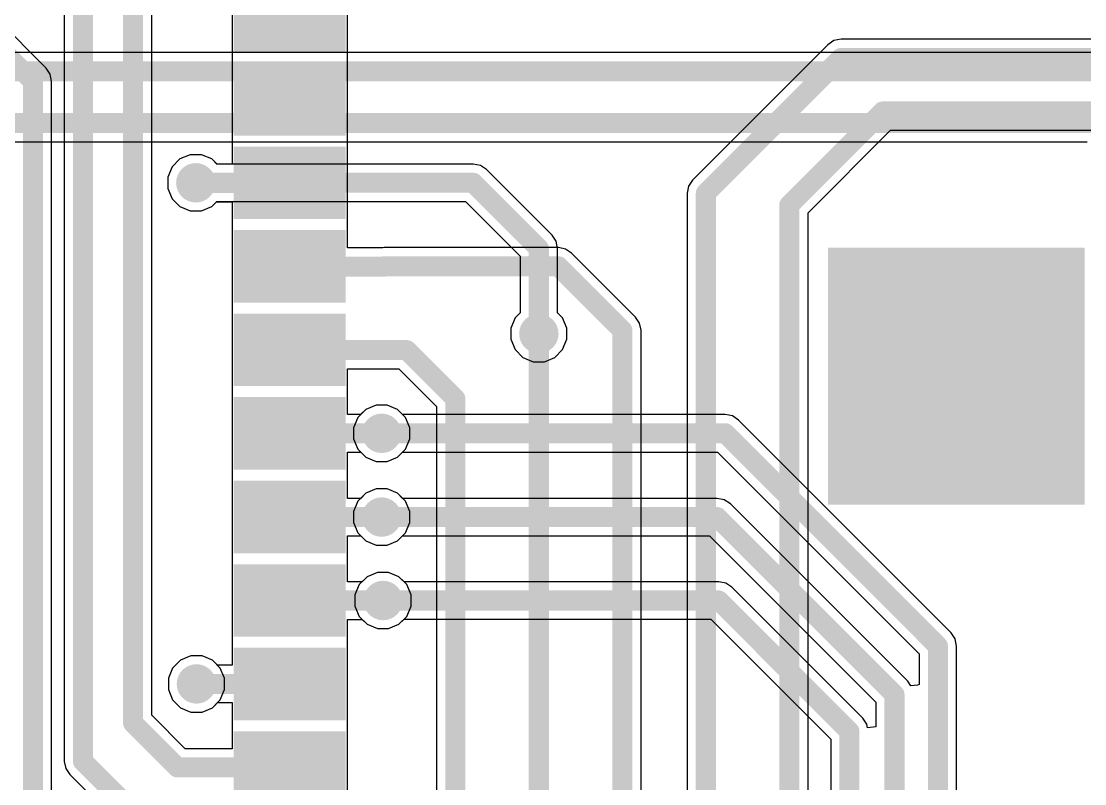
# Model space of a CAD drawing. Header units: millimetres. Extents: x -0.34 to 5.78, y -0.39 to 4.37.
# Drawn here: x 4.302 to 4.939, y 2.959 to 3.415 of the extents above; entities that cross this region are included whole.
import ezdxf

# ---------------------------------------------------------------- set-up
doc = ezdxf.new("R2010")
doc.units = ezdxf.units.MM
doc.header["$MEASUREMENT"] = 0
for name, color, linetype in [('BottomLayer', 5, 'Continuous'), ('BottomSolder', 6, 'Continuous'), ('TopLayer', 1, 'Continuous'), ('TopPaste', 8, 'Continuous'), ('TopSolder', 216, 'Continuous'), ('ViaHoleLayer', 16, 'Continuous')]:
    doc.layers.add(name, color=color, linetype=linetype)

# ---------------------------------------------------------------- blocks, each defined once
blk = doc.blocks.new('41_SMD_M______14')
at = {"layer": 'TopLayer'}
for points in [[(-0.13188975, 0.12244095), (0.01377955, 0.12244095), (0.01377955, -0.02322835), (-0.13188975, -0.02322835)], [(-0.29251965, -0.37913385), (-0.29251965, -0.32007875), (-0.25708655, -0.32007875), (-0.25708655, -0.37913385)], [(-0.24251965, -0.37913385), (-0.24251965, -0.32007875), (-0.20708655, -0.32007875), (-0.20708655, -0.37913385)], [(-0.19251965, -0.37913385), (-0.19251965, -0.32007875), (-0.15708655, -0.32007875), (-0.15708655, -0.37913385)], [(-0.14251965, -0.37913385), (-0.14251965, -0.32007875), (-0.10708655, -0.32007875), (-0.10708655, -0.37913385)], [(-0.09251965, -0.37913385), (-0.09251965, -0.32007875), (-0.05708655, -0.32007875), (-0.05708655, -0.37913385)], [(-0.04251964999999999, -0.37913385), (-0.04251965000000001, -0.32007875), (-0.007086550000000006, -0.32007875), (-0.007086549999999994, -0.37913385)], [(0.007480350000000005, -0.37913385), (0.007480349999999994, -0.32007875), (0.04291344999999999, -0.32007875), (0.04291345000000001, -0.37913385)], [(0.05748035, -0.37913385), (0.05748035, -0.32007875), (0.09291345, -0.32007875), (0.09291345, -0.37913385)], [(0.10748035, -0.37913385), (0.10748035, -0.32007875), (0.14291345, -0.32007875), (0.14291345, -0.37913385)], [(0.15748035, -0.37913385), (0.15748035, -0.32007875), (0.19291345, -0.32007875), (0.19291345, -0.37913385)]]:
    blk.add_hatch(color=1, dxfattribs=at).paths.add_polyline_path(points)
at = {"layer": 'TopPaste'}
for points in [[(-0.13188975, 0.12244095), (0.01377955, 0.12244095), (0.01377955, -0.02322835), (-0.13188975, -0.02322835)], [(-0.29251965, -0.37913385), (-0.29251965, -0.32007875), (-0.25708655, -0.32007875), (-0.25708655, -0.37913385)], [(-0.24251965, -0.37913385), (-0.24251965, -0.32007875), (-0.20708655, -0.32007875), (-0.20708655, -0.37913385)], [(-0.19251965, -0.37913385), (-0.19251965, -0.32007875), (-0.15708655, -0.32007875), (-0.15708655, -0.37913385)], [(-0.14251965, -0.37913385), (-0.14251965, -0.32007875), (-0.10708655, -0.32007875), (-0.10708655, -0.37913385)], [(-0.09251965, -0.37913385), (-0.09251965, -0.32007875), (-0.05708655, -0.32007875), (-0.05708655, -0.37913385)], [(-0.04251964999999999, -0.37913385), (-0.04251965000000001, -0.32007875), (-0.007086550000000006, -0.32007875), (-0.007086549999999994, -0.37913385)], [(0.007480350000000005, -0.37913385), (0.007480349999999994, -0.32007875), (0.04291344999999999, -0.32007875), (0.04291345000000001, -0.37913385)], [(0.05748035, -0.37913385), (0.05748035, -0.32007875), (0.09291345, -0.32007875), (0.09291345, -0.37913385)], [(0.10748035, -0.37913385), (0.10748035, -0.32007875), (0.14291345, -0.32007875), (0.14291345, -0.37913385)], [(0.15748035, -0.37913385), (0.15748035, -0.32007875), (0.19291345, -0.32007875), (0.19291345, -0.37913385)]]:
    blk.add_hatch(color=8, dxfattribs=at).paths.add_polyline_path(points)
at = {"layer": 'TopSolder'}
for points in [[(-0.13588975, 0.12644095), (0.01777955, 0.12644095), (0.01777955, -0.02722835), (-0.13588975, -0.02722835)], [(-0.29651965, -0.38313385), (-0.29651965, -0.31607875), (-0.25308655, -0.31607875), (-0.25308655, -0.38313385)], [(-0.24651965, -0.38313385), (-0.24651965, -0.31607875), (-0.20308655, -0.31607875), (-0.20308655, -0.38313385)], [(-0.19651965, -0.38313385), (-0.19651965, -0.31607875), (-0.15308655, -0.31607875), (-0.15308655, -0.38313385)], [(-0.14651965, -0.38313385), (-0.14651965, -0.31607875), (-0.10308655, -0.31607875), (-0.10308655, -0.38313385)], [(-0.09651965, -0.38313385), (-0.09651965, -0.31607875), (-0.05308655, -0.31607875), (-0.05308655, -0.38313385)], [(-0.04651965, -0.38313385), (-0.04651965, -0.31607875), (-0.003086550000000006, -0.31607875), (-0.003086549999999994, -0.38313385)], [(0.003480350000000006, -0.38313385), (0.003480349999999994, -0.31607875), (0.04691345, -0.31607875), (0.04691345, -0.38313385)], [(0.05348035, -0.38313385), (0.05348035, -0.31607875), (0.09691345, -0.31607875), (0.09691345, -0.38313385)], [(0.10348035, -0.38313385), (0.10348035, -0.31607875), (0.14691345, -0.31607875), (0.14691345, -0.38313385)], [(0.15348035, -0.38313385), (0.15348035, -0.31607875), (0.19691345, -0.31607875), (0.19691345, -0.38313385)]]:
    blk.add_hatch(color=216, dxfattribs=at).paths.add_polyline_path(points)

msp = doc.modelspace()

# ---------------------------------------------------------------- hatches: boundary and pattern name
at = {"layer": 'BottomLayer'}
h = msp.add_hatch(color=5, dxfattribs=at)
edge = h.paths.add_edge_path()
edge.add_arc((4.4065747, 3.3182913), 0.011811, 0, 360)
h = msp.add_hatch(color=5, dxfattribs=at)
edge = h.paths.add_edge_path()
edge.add_arc((4.81, 3.259), 0.011811, 0, 360)
h = msp.add_hatch(color=5, dxfattribs=at)
edge = h.paths.add_edge_path()
edge.add_arc((4.862, 3.259), 0.011811, 0, 360)
h = msp.add_hatch(color=5, dxfattribs=at)
edge = h.paths.add_edge_path()
edge.add_arc((4.912, 3.259), 0.011811, 0, 360)
h = msp.add_hatch(color=5, dxfattribs=at)
edge = h.paths.add_edge_path()
edge.add_arc((4.612, 3.228), 0.011811, 0, 360)
h = msp.add_hatch(color=5, dxfattribs=at)
edge = h.paths.add_edge_path()
edge.add_arc((4.81, 3.2215), 0.011811, 0, 360)
h = msp.add_hatch(color=5, dxfattribs=at)
edge = h.paths.add_edge_path()
edge.add_arc((4.862, 3.2215), 0.011811, 0, 360)
h = msp.add_hatch(color=5, dxfattribs=at)
edge = h.paths.add_edge_path()
edge.add_arc((4.912, 3.2215), 0.011811, 0, 360)
h = msp.add_hatch(color=5, dxfattribs=at)
edge = h.paths.add_edge_path()
edge.add_arc((4.81, 3.184), 0.011811, 0, 360)
h = msp.add_hatch(color=5, dxfattribs=at)
edge = h.paths.add_edge_path()
edge.add_arc((4.862, 3.184), 0.011811, 0, 360)
h = msp.add_hatch(color=5, dxfattribs=at)
edge = h.paths.add_edge_path()
edge.add_arc((4.912, 3.184), 0.011811, 0, 360)
h = msp.add_hatch(color=5, dxfattribs=at)
edge = h.paths.add_edge_path()
edge.add_arc((4.5178544, 3.1683641), 0.011811, 0, 360)
h = msp.add_hatch(color=5, dxfattribs=at)
edge = h.paths.add_edge_path()
edge.add_arc((4.81, 3.1465), 0.011811, 0, 360)
h = msp.add_hatch(color=5, dxfattribs=at)
edge = h.paths.add_edge_path()
edge.add_arc((4.862, 3.1465), 0.011811, 0, 360)
h = msp.add_hatch(color=5, dxfattribs=at)
edge = h.paths.add_edge_path()
edge.add_arc((4.912, 3.1465), 0.011811, 0, 360)
h = msp.add_hatch(color=5, dxfattribs=at)
edge = h.paths.add_edge_path()
edge.add_arc((4.5178544, 3.1182185), 0.011811, 0, 360)
h = msp.add_hatch(color=5, dxfattribs=at)
edge = h.paths.add_edge_path()
edge.add_arc((4.5187087, 3.0682913), 0.011811, 0, 360)
h = msp.add_hatch(color=5, dxfattribs=at)
edge = h.paths.add_edge_path()
edge.add_arc((4.4069389, 3.0183641), 0.011811, 0, 360)
at = {"layer": 'BottomSolder'}
h = msp.add_hatch(color=6, dxfattribs=at)
edge = h.paths.add_edge_path()
edge.add_arc((4.4065747, 3.3182913), 0.0099055, 0, 360)
h = msp.add_hatch(color=6, dxfattribs=at)
edge = h.paths.add_edge_path()
edge.add_arc((4.81, 3.259), 0.0099055, 0, 360)
h = msp.add_hatch(color=6, dxfattribs=at)
edge = h.paths.add_edge_path()
edge.add_arc((4.862, 3.259), 0.0099055, 0, 360)
h = msp.add_hatch(color=6, dxfattribs=at)
edge = h.paths.add_edge_path()
edge.add_arc((4.912, 3.259), 0.0099055, 0, 360)
h = msp.add_hatch(color=6, dxfattribs=at)
edge = h.paths.add_edge_path()
edge.add_arc((4.612, 3.228), 0.0099055, 0, 360)
h = msp.add_hatch(color=6, dxfattribs=at)
edge = h.paths.add_edge_path()
edge.add_arc((4.81, 3.2215), 0.0099055, 0, 360)
h = msp.add_hatch(color=6, dxfattribs=at)
edge = h.paths.add_edge_path()
edge.add_arc((4.862, 3.2215), 0.0099055, 0, 360)
h = msp.add_hatch(color=6, dxfattribs=at)
edge = h.paths.add_edge_path()
edge.add_arc((4.912, 3.2215), 0.0099055, 0, 360)
h = msp.add_hatch(color=6, dxfattribs=at)
edge = h.paths.add_edge_path()
edge.add_arc((4.81, 3.184), 0.0099055, 0, 360)
h = msp.add_hatch(color=6, dxfattribs=at)
edge = h.paths.add_edge_path()
edge.add_arc((4.862, 3.184), 0.0099055, 0, 360)
h = msp.add_hatch(color=6, dxfattribs=at)
edge = h.paths.add_edge_path()
edge.add_arc((4.912, 3.184), 0.0099055, 0, 360)
h = msp.add_hatch(color=6, dxfattribs=at)
edge = h.paths.add_edge_path()
edge.add_arc((4.5178544, 3.1683641), 0.0099055, 0, 360)
h = msp.add_hatch(color=6, dxfattribs=at)
edge = h.paths.add_edge_path()
edge.add_arc((4.81, 3.1465), 0.0099055, 0, 360)
h = msp.add_hatch(color=6, dxfattribs=at)
edge = h.paths.add_edge_path()
edge.add_arc((4.862, 3.1465), 0.0099055, 0, 360)
h = msp.add_hatch(color=6, dxfattribs=at)
edge = h.paths.add_edge_path()
edge.add_arc((4.912, 3.1465), 0.0099055, 0, 360)
h = msp.add_hatch(color=6, dxfattribs=at)
edge = h.paths.add_edge_path()
edge.add_arc((4.5178544, 3.1182185), 0.0099055, 0, 360)
h = msp.add_hatch(color=6, dxfattribs=at)
edge = h.paths.add_edge_path()
edge.add_arc((4.5187087, 3.0682913), 0.0099055, 0, 360)
h = msp.add_hatch(color=6, dxfattribs=at)
edge = h.paths.add_edge_path()
edge.add_arc((4.4069389, 3.0183641), 0.0099055, 0, 360)
at = {"layer": 'TopLayer'}
h = msp.add_hatch(color=1, dxfattribs=at)
edge = h.paths.add_edge_path()
edge.add_arc((4.4065747, 3.3182913), 0.011811, 0, 360)
h = msp.add_hatch(color=1, dxfattribs=at)
edge = h.paths.add_edge_path()
edge.add_arc((4.81, 3.259), 0.011811, 0, 360)
h = msp.add_hatch(color=1, dxfattribs=at)
edge = h.paths.add_edge_path()
edge.add_arc((4.862, 3.259), 0.011811, 0, 360)
h = msp.add_hatch(color=1, dxfattribs=at)
edge = h.paths.add_edge_path()
edge.add_arc((4.912, 3.259), 0.011811, 0, 360)
h = msp.add_hatch(color=1, dxfattribs=at)
edge = h.paths.add_edge_path()
edge.add_arc((4.612, 3.228), 0.011811, 0, 360)
h = msp.add_hatch(color=1, dxfattribs=at)
edge = h.paths.add_edge_path()
edge.add_arc((4.81, 3.2215), 0.011811, 0, 360)
h = msp.add_hatch(color=1, dxfattribs=at)
edge = h.paths.add_edge_path()
edge.add_arc((4.862, 3.2215), 0.011811, 0, 360)
h = msp.add_hatch(color=1, dxfattribs=at)
edge = h.paths.add_edge_path()
edge.add_arc((4.912, 3.2215), 0.011811, 0, 360)
h = msp.add_hatch(color=1, dxfattribs=at)
edge = h.paths.add_edge_path()
edge.add_arc((4.81, 3.184), 0.011811, 0, 360)
h = msp.add_hatch(color=1, dxfattribs=at)
edge = h.paths.add_edge_path()
edge.add_arc((4.862, 3.184), 0.011811, 0, 360)
h = msp.add_hatch(color=1, dxfattribs=at)
edge = h.paths.add_edge_path()
edge.add_arc((4.912, 3.184), 0.011811, 0, 360)
h = msp.add_hatch(color=1, dxfattribs=at)
edge = h.paths.add_edge_path()
edge.add_arc((4.5178544, 3.1683641), 0.011811, 0, 360)
h = msp.add_hatch(color=1, dxfattribs=at)
edge = h.paths.add_edge_path()
edge.add_arc((4.81, 3.1465), 0.011811, 0, 360)
h = msp.add_hatch(color=1, dxfattribs=at)
edge = h.paths.add_edge_path()
edge.add_arc((4.862, 3.1465), 0.011811, 0, 360)
h = msp.add_hatch(color=1, dxfattribs=at)
edge = h.paths.add_edge_path()
edge.add_arc((4.912, 3.1465), 0.011811, 0, 360)
h = msp.add_hatch(color=1, dxfattribs=at)
edge = h.paths.add_edge_path()
edge.add_arc((4.5178544, 3.1182185), 0.011811, 0, 360)
h = msp.add_hatch(color=1, dxfattribs=at)
edge = h.paths.add_edge_path()
edge.add_arc((4.5187087, 3.0682913), 0.011811, 0, 360)
h = msp.add_hatch(color=1, dxfattribs=at)
edge = h.paths.add_edge_path()
edge.add_arc((4.4069389, 3.0183641), 0.011811, 0, 360)
at = {"layer": 'TopSolder'}
h = msp.add_hatch(color=216, dxfattribs=at)
edge = h.paths.add_edge_path()
edge.add_arc((4.4065747, 3.3182913), 0.0099055, 0, 360)
h = msp.add_hatch(color=216, dxfattribs=at)
edge = h.paths.add_edge_path()
edge.add_arc((4.81, 3.259), 0.0099055, 0, 360)
h = msp.add_hatch(color=216, dxfattribs=at)
edge = h.paths.add_edge_path()
edge.add_arc((4.862, 3.259), 0.0099055, 0, 360)
h = msp.add_hatch(color=216, dxfattribs=at)
edge = h.paths.add_edge_path()
edge.add_arc((4.912, 3.259), 0.0099055, 0, 360)
h = msp.add_hatch(color=216, dxfattribs=at)
edge = h.paths.add_edge_path()
edge.add_arc((4.612, 3.228), 0.0099055, 0, 360)
h = msp.add_hatch(color=216, dxfattribs=at)
edge = h.paths.add_edge_path()
edge.add_arc((4.81, 3.2215), 0.0099055, 0, 360)
h = msp.add_hatch(color=216, dxfattribs=at)
edge = h.paths.add_edge_path()
edge.add_arc((4.862, 3.2215), 0.0099055, 0, 360)
h = msp.add_hatch(color=216, dxfattribs=at)
edge = h.paths.add_edge_path()
edge.add_arc((4.912, 3.2215), 0.0099055, 0, 360)
h = msp.add_hatch(color=216, dxfattribs=at)
edge = h.paths.add_edge_path()
edge.add_arc((4.81, 3.184), 0.0099055, 0, 360)
h = msp.add_hatch(color=216, dxfattribs=at)
edge = h.paths.add_edge_path()
edge.add_arc((4.862, 3.184), 0.0099055, 0, 360)
h = msp.add_hatch(color=216, dxfattribs=at)
edge = h.paths.add_edge_path()
edge.add_arc((4.912, 3.184), 0.0099055, 0, 360)
h = msp.add_hatch(color=216, dxfattribs=at)
edge = h.paths.add_edge_path()
edge.add_arc((4.5178544, 3.1683641), 0.0099055, 0, 360)
h = msp.add_hatch(color=216, dxfattribs=at)
edge = h.paths.add_edge_path()
edge.add_arc((4.81, 3.1465), 0.0099055, 0, 360)
h = msp.add_hatch(color=216, dxfattribs=at)
edge = h.paths.add_edge_path()
edge.add_arc((4.862, 3.1465), 0.0099055, 0, 360)
h = msp.add_hatch(color=216, dxfattribs=at)
edge = h.paths.add_edge_path()
edge.add_arc((4.912, 3.1465), 0.0099055, 0, 360)
h = msp.add_hatch(color=216, dxfattribs=at)
edge = h.paths.add_edge_path()
edge.add_arc((4.5178544, 3.1182185), 0.0099055, 0, 360)
h = msp.add_hatch(color=216, dxfattribs=at)
edge = h.paths.add_edge_path()
edge.add_arc((4.5187087, 3.0682913), 0.0099055, 0, 360)
h = msp.add_hatch(color=216, dxfattribs=at)
edge = h.paths.add_edge_path()
edge.add_arc((4.4069389, 3.0183641), 0.0099055, 0, 360)
at = {"layer": 'ViaHoleLayer'}
h = msp.add_hatch(color=16, dxfattribs=at)
edge = h.paths.add_edge_path()
edge.add_arc((4.4065747, 3.3182913), 0.0059055, 0, 360)
h = msp.add_hatch(color=16, dxfattribs=at)
edge = h.paths.add_edge_path()
edge.add_arc((4.81, 3.259), 0.0059055, 0, 360)
h = msp.add_hatch(color=16, dxfattribs=at)
edge = h.paths.add_edge_path()
edge.add_arc((4.862, 3.259), 0.0059055, 0, 360)
h = msp.add_hatch(color=16, dxfattribs=at)
edge = h.paths.add_edge_path()
edge.add_arc((4.912, 3.259), 0.0059055, 0, 360)
h = msp.add_hatch(color=16, dxfattribs=at)
edge = h.paths.add_edge_path()
edge.add_arc((4.612, 3.228), 0.0059055, 0, 360)
h = msp.add_hatch(color=16, dxfattribs=at)
edge = h.paths.add_edge_path()
edge.add_arc((4.81, 3.2215), 0.0059055, 0, 360)
h = msp.add_hatch(color=16, dxfattribs=at)
edge = h.paths.add_edge_path()
edge.add_arc((4.862, 3.2215), 0.0059055, 0, 360)
h = msp.add_hatch(color=16, dxfattribs=at)
edge = h.paths.add_edge_path()
edge.add_arc((4.912, 3.2215), 0.0059055, 0, 360)
h = msp.add_hatch(color=16, dxfattribs=at)
edge = h.paths.add_edge_path()
edge.add_arc((4.81, 3.184), 0.0059055, 0, 360)
h = msp.add_hatch(color=16, dxfattribs=at)
edge = h.paths.add_edge_path()
edge.add_arc((4.862, 3.184), 0.0059055, 0, 360)
h = msp.add_hatch(color=16, dxfattribs=at)
edge = h.paths.add_edge_path()
edge.add_arc((4.912, 3.184), 0.0059055, 0, 360)
h = msp.add_hatch(color=16, dxfattribs=at)
edge = h.paths.add_edge_path()
edge.add_arc((4.5178544, 3.1683641), 0.0059055, 0, 360)
h = msp.add_hatch(color=16, dxfattribs=at)
edge = h.paths.add_edge_path()
edge.add_arc((4.81, 3.1465), 0.0059055, 0, 360)
h = msp.add_hatch(color=16, dxfattribs=at)
edge = h.paths.add_edge_path()
edge.add_arc((4.862, 3.1465), 0.0059055, 0, 360)
h = msp.add_hatch(color=16, dxfattribs=at)
edge = h.paths.add_edge_path()
edge.add_arc((4.912, 3.1465), 0.0059055, 0, 360)
h = msp.add_hatch(color=16, dxfattribs=at)
edge = h.paths.add_edge_path()
edge.add_arc((4.5178544, 3.1182185), 0.0059055, 0, 360)
h = msp.add_hatch(color=16, dxfattribs=at)
edge = h.paths.add_edge_path()
edge.add_arc((4.5187087, 3.0682913), 0.0059055, 0, 360)
h = msp.add_hatch(color=16, dxfattribs=at)
edge = h.paths.add_edge_path()
edge.add_arc((4.4069389, 3.0183641), 0.0059055, 0, 360)

# ---------------------------------------------------------------- linework, layer by layer
at = {"layer": 'BottomLayer'}
for p, q in [((4.9649995, 3.3962155), (4.2595587, 3.3962155)), ((4.2605587, 3.3427845), (4.9403543, 3.3427845)), ((4.3970521, 3.3325429), (4.3923231, 3.3278139)), ((4.4032308, 3.3351023), (4.3970521, 3.3325429)), ((4.4099186, 3.3351023), (4.4032308, 3.3351023)), ((4.4160973, 3.3325429), (4.4099186, 3.3351023)), ((4.4191334, 3.3295068), (4.4160973, 3.3325429)), ((4.3923231, 3.3278139), (4.3897637, 3.3216352)), ((4.5727082, 3.3295068), (4.4191334, 3.3295068)), ((4.5727087, 3.3295069), (4.5727082, 3.3295068)), ((4.5770007, 3.3286531), (4.5727087, 3.3295069)), ((4.5806393, 3.3262219), (4.5770007, 3.3286531)), ((4.6199303, 3.2869308), (4.5806393, 3.3262219)), ((4.3897637, 3.3216352), (4.3897637, 3.3149474)), ((4.3897637, 3.3149474), (4.3923231, 3.3087687)), ((4.3923231, 3.3087687), (4.3970521, 3.3040397)), ((4.4160973, 3.3040397), (4.4191334, 3.3070758)), ((4.4191334, 3.3070758), (4.568063, 3.3070758)), ((4.568063, 3.3070758), (4.6007845, 3.2743544)), ((4.3970521, 3.3040397), (4.4032308, 3.3014803)), ((4.4032308, 3.3014803), (4.4099186, 3.3014803)), ((4.4099186, 3.3014803), (4.4160973, 3.3040397)), ((4.6199306, 3.2869306), (4.6199303, 3.2869308)), ((4.6223618, 3.283292), (4.6199306, 3.2869306)), ((4.6232156, 3.279), (4.6223618, 3.283292)), ((4.6007845, 3.2743544), (4.6007845, 3.2405587)), ((4.6232155, 3.2789995), (4.6232156, 3.279)), ((4.6232155, 3.2405587), (4.6232155, 3.2789995)), ((4.5977484, 3.2375226), (4.595189, 3.2313439)), ((4.6007845, 3.2405587), (4.5977484, 3.2375226)), ((4.6262516, 3.2375226), (4.6232155, 3.2405587)), ((4.628811, 3.2313439), (4.6262516, 3.2375226)), ((4.595189, 3.2313439), (4.595189, 3.2246561)), ((4.628811, 3.2246561), (4.628811, 3.2313439)), ((4.595189, 3.2246561), (4.5977484, 3.2184774)), ((4.6262516, 3.2184774), (4.628811, 3.2246561)), ((4.5977484, 3.2184774), (4.6024774, 3.2137484)), ((4.6215226, 3.2137484), (4.6262516, 3.2184774)), ((4.6024774, 3.2137484), (4.6086561, 3.211189)), ((4.6086561, 3.211189), (4.6153439, 3.211189)), ((4.6153439, 3.211189), (4.6215226, 3.2137484)), ((4.5145105, 3.1851751), (4.5083318, 3.1826157)), ((4.5211983, 3.1851751), (4.5145105, 3.1851751)), ((4.527377, 3.1826157), (4.5211983, 3.1851751)), ((4.5083318, 3.1826157), (4.5036028, 3.1778867)), ((4.5304131, 3.1795796), (4.527377, 3.1826157)), ((4.7236354, 3.1795796), (4.5304131, 3.1795796)), ((4.7236359, 3.1795797), (4.7236354, 3.1795796)), ((4.7279279, 3.1787259), (4.7236359, 3.1795797)), ((4.7315665, 3.1762947), (4.7279279, 3.1787259)), ((4.5036028, 3.1778867), (4.5010434, 3.171708)), ((4.5010434, 3.171708), (4.5010434, 3.1650202)), ((4.8589303, 3.0489308), (4.7315665, 3.1762947)), ((4.5010434, 3.1650202), (4.5036028, 3.1588415)), ((4.5036028, 3.1588415), (4.5083318, 3.1541125)), ((4.5083318, 3.1541125), (4.5145105, 3.1515531)), ((4.5211983, 3.1515531), (4.527377, 3.1541125)), ((4.527377, 3.1541125), (4.5304131, 3.1571486)), ((4.5304131, 3.1571486), (4.7189902, 3.1571486)), ((4.7189902, 3.1571486), (4.8397845, 3.0363544)), ((4.5145105, 3.1515531), (4.5211983, 3.1515531)), ((4.5145105, 3.1350295), (4.5083318, 3.1324701)), ((4.5211983, 3.1350295), (4.5145105, 3.1350295)), ((4.527377, 3.1324701), (4.5211983, 3.1350295)), ((4.5036028, 3.1277411), (4.5010434, 3.1215624)), ((4.5083318, 3.1324701), (4.5036028, 3.1277411)), ((4.5304131, 3.129434), (4.527377, 3.1324701)), ((4.718781, 3.129434), (4.5304131, 3.129434)), ((4.7187815, 3.1294341), (4.718781, 3.129434)), ((4.7230735, 3.1285803), (4.7187815, 3.1294341)), ((4.7267121, 3.1261491), (4.7230735, 3.1285803)), ((4.5010434, 3.1215624), (4.5010434, 3.1148746)), ((4.8329303, 3.0199308), (4.7267121, 3.1261491)), ((4.5010434, 3.1148746), (4.5036028, 3.1086959)), ((4.5036028, 3.1086959), (4.5083318, 3.1039669)), ((4.5083318, 3.1039669), (4.5145105, 3.1014075)), ((4.5211983, 3.1014075), (4.527377, 3.1039669)), ((4.527377, 3.1039669), (4.5304131, 3.107003)), ((4.5304131, 3.107003), (4.7141358, 3.107003)), ((4.7141358, 3.107003), (4.8137845, 3.0073544)), ((4.5145105, 3.1014075), (4.5211983, 3.1014075)), ((4.5091861, 3.0825429), (4.5044571, 3.0778139)), ((4.5153648, 3.0851023), (4.5091861, 3.0825429)), ((4.5220526, 3.0851023), (4.5153648, 3.0851023)), ((4.5282313, 3.0825429), (4.5220526, 3.0851023)), ((4.5312674, 3.0795068), (4.5282313, 3.0825429)), ((4.5044571, 3.0778139), (4.5018977, 3.0716352)), ((4.7197082, 3.0795068), (4.5312674, 3.0795068)), ((4.7197087, 3.0795069), (4.7197082, 3.0795068)), ((4.7240007, 3.0786531), (4.7197087, 3.0795069)), ((4.7276393, 3.0762219), (4.7240007, 3.0786531)), ((4.8059303, 2.9979308), (4.7276393, 3.0762219)), ((4.5018977, 3.0716352), (4.5018977, 3.0649474)), ((4.5018977, 3.0649474), (4.5044571, 3.0587687)), ((4.5044571, 3.0587687), (4.5091861, 3.0540397)), ((4.5282313, 3.0540397), (4.5312674, 3.0570758)), ((4.5312674, 3.0570758), (4.715063, 3.0570758)), ((4.715063, 3.0570758), (4.7867845, 2.9853544)), ((4.5091861, 3.0540397), (4.5153648, 3.0514803)), ((4.5153648, 3.0514803), (4.5220526, 3.0514803)), ((4.5220526, 3.0514803), (4.5282313, 3.0540397)), ((4.8589306, 3.0489306), (4.8589303, 3.0489308)), ((4.8613618, 3.045292), (4.8589306, 3.0489306)), ((4.8622155, 3.041), (4.8613618, 3.045292)), ((4.8622155, 2.7476457), (4.8622155, 3.041)), ((4.3974163, 3.0326157), (4.3926873, 3.0278867)), ((4.403595, 3.0351751), (4.3974163, 3.0326157)), ((4.4102828, 3.0351751), (4.403595, 3.0351751)), ((4.4164615, 3.0326157), (4.4102828, 3.0351751)), ((4.4211905, 3.0278867), (4.4164615, 3.0326157)), ((4.8397845, 3.0363544), (4.8397845, 3.0179877)), ((4.3926873, 3.0278867), (4.3901279, 3.021708)), ((4.4237499, 3.021708), (4.4211905, 3.0278867)), ((4.3901279, 3.021708), (4.3901279, 3.0150202)), ((4.4237499, 3.0150202), (4.4237499, 3.021708)), ((4.8329306, 3.0199306), (4.8329303, 3.0199308)), ((4.8347845, 3.0171561), (4.8329306, 3.0199306)), ((4.3901279, 3.0150202), (4.3926873, 3.0088415)), ((4.4211905, 3.0088415), (4.4237499, 3.0150202)), ((4.838843, 3.0176267), (4.8347845, 3.0171561)), ((4.8397845, 3.0179877), (4.838843, 3.0176267)), ((4.3926873, 3.0088415), (4.3974163, 3.0041125)), ((4.4164615, 3.0041125), (4.4211905, 3.0088415)), ((4.8137845, 3.0073544), (4.8137845, 2.9926594)), ((4.3974163, 3.0041125), (4.403595, 3.0015531)), ((4.403595, 3.0015531), (4.4102828, 3.0015531)), ((4.4102828, 3.0015531), (4.4164615, 3.0041125)), ((4.8059306, 2.9979306), (4.8059303, 2.9979308)), ((4.8083618, 2.994292), (4.8059306, 2.9979306)), ((4.8087845, 2.9921669), (4.8083618, 2.994292)), ((4.8137845, 2.9926594), (4.8087845, 2.9921669)), ((4.7867845, 2.9853544), (4.7867845, 2.6870006))]:
    msp.add_line(p, q, dxfattribs=at)
at = {"layer": 'BottomLayer', "const_width": 0.012}
for points in [[(4.247, 3.385), (4.965, 3.385)], [(4.248, 3.354), (4.945, 3.354)], [(4.4065747, 3.3182913), (4.5727087, 3.3182913)], [(4.5727087, 3.3182913), (4.612, 3.279)], [(4.612, 3.228), (4.612, 3.279)], [(4.5178544, 3.1683641), (4.7236359, 3.1683641)], [(4.7236359, 3.1683641), (4.851, 3.041)], [(4.518, 3.1182185), (4.7187815, 3.1182185)], [(4.7187815, 3.1182185), (4.825, 3.012)], [(4.5187087, 3.0682913), (4.7197087, 3.0682913)], [(4.7197087, 3.0682913), (4.798, 2.99)], [(4.851, 2.743), (4.851, 3.041)], [(4.825, 2.7), (4.825, 3.012)], [(4.798, 2.6870001), (4.798, 2.99)]]:
    msp.add_lwpolyline(points, dxfattribs=at)
at = {"layer": 'BottomLayer', "const_width": 0.006}
for points in [[(4.4035747, 3.3182913, 1), (4.4095747, 3.3182913, 1)], [(4.5697087, 3.3182913, 1), (4.5757087, 3.3182913, 1)], [(4.5697087, 3.3182913, 1), (4.5757087, 3.3182913, 1)], [(4.609, 3.279, 1), (4.615, 3.279, 1)], [(4.609, 3.279, 1), (4.615, 3.279, 1)], [(4.609, 3.228, 1), (4.615, 3.228, 1)], [(4.5148544, 3.1683641, 1), (4.5208544, 3.1683641, 1)], [(4.7206359, 3.1683641, 1), (4.7266359, 3.1683641, 1)], [(4.7206359, 3.1683641, 1), (4.7266359, 3.1683641, 1)], [(4.515, 3.1182185, 1), (4.521, 3.1182185, 1)], [(4.7157815, 3.1182185, 1), (4.7217815, 3.1182185, 1)], [(4.7157815, 3.1182185, 1), (4.7217815, 3.1182185, 1)], [(4.5157087, 3.0682913, 1), (4.5217087, 3.0682913, 1)], [(4.7167087, 3.0682913, 1), (4.7227087, 3.0682913, 1)], [(4.7167087, 3.0682913, 1), (4.7227087, 3.0682913, 1)], [(4.848, 3.041, 1), (4.854, 3.041, 1)], [(4.848, 3.041, 1), (4.854, 3.041, 1)], [(4.822, 3.012, 1), (4.828, 3.012, 1)], [(4.822, 3.012, 1), (4.828, 3.012, 1)], [(4.795, 2.99, 1), (4.801, 2.99, 1)], [(4.795, 2.99, 1), (4.801, 2.99, 1)]]:
    msp.add_lwpolyline(points, format="xyb", close=True, dxfattribs=at)
at = {"layer": 'TopLayer'}
for p, q in [((4.3277845, 3.8539995), (4.3277845, 2.9720005)), ((4.3802155, 2.9996457), (4.3802155, 3.6944413)), ((4.3169303, 3.3869308), (4.1628769, 3.5409843)), ((4.4282599, 3.4410078), (4.4282599, 3.3960079)), ((4.4973149, 3.3960079), (4.4973149, 3.4410078)), ((4.788708, 3.4033618), (4.7850694, 3.4009306)), ((4.793, 3.4042156), (4.788708, 3.4033618)), ((4.7930005, 3.4042155), (4.793, 3.4042156)), ((5.0696303, 3.4042155), (4.7930005, 3.4042155)), ((4.4282599, 3.3960079), (4.4282598, 3.3955748)), ((4.4282598, 3.3955748), (4.4282598, 3.3910078)), ((4.497315, 3.3955748), (4.4973149, 3.3960079)), ((4.497315, 3.3910078), (4.497315, 3.3955748)), ((4.7850694, 3.4009306), (4.7040694, 3.3199306)), ((4.4282598, 3.3910078), (4.4282599, 3.3905747)), ((4.4282599, 3.3905747), (4.4282599, 3.3460079)), ((4.4973149, 3.3905747), (4.497315, 3.3910078)), ((4.4973149, 3.3460079), (4.4973149, 3.3905747)), ((4.3169306, 3.3869306), (4.3169303, 3.3869308)), ((4.3193618, 3.383292), (4.3169306, 3.3869306)), ((4.3202156, 3.379), (4.3193618, 3.383292)), ((4.3202155, 3.3789995), (4.3202156, 3.379)), ((4.3202155, 2.8526457), (4.3202155, 3.3789995)), ((4.4282599, 3.3460079), (4.4282598, 3.3455748)), ((4.4282598, 3.3455748), (4.4282598, 3.3410078)), ((4.497315, 3.3455748), (4.4973149, 3.3460079)), ((4.497315, 3.3410078), (4.497315, 3.3455748)), ((4.7732155, 3.3003543), (4.8226456, 3.3497845)), ((4.8226456, 3.3497845), (5.0378193, 3.3497845)), ((4.4282598, 3.3410078), (4.4282599, 3.3405747)), ((4.4282599, 3.3405747), (4.4282599, 3.3293611)), ((4.4973149, 3.3405747), (4.497315, 3.3410078)), ((4.4973149, 3.2960079), (4.4973149, 3.3405747)), ((4.3970521, 3.3325429), (4.3923231, 3.3278139)), ((4.4032308, 3.3351023), (4.3970521, 3.3325429)), ((4.4099186, 3.3351023), (4.4032308, 3.3351023)), ((4.4160973, 3.3325429), (4.4099186, 3.3351023)), ((4.4192791, 3.3293611), (4.4160973, 3.3325429)), ((4.3923231, 3.3278139), (4.3897637, 3.3216352)), ((4.4282599, 3.3293611), (4.4192791, 3.3293611)), ((4.3897637, 3.3216352), (4.3897637, 3.3149474)), ((4.7040694, 3.3199306), (4.7016382, 3.316292)), ((4.3897637, 3.3149474), (4.3923231, 3.3087687)), ((4.7016382, 3.316292), (4.7007844, 3.312)), ((4.7007844, 3.312), (4.7007845, 3.3119995)), ((4.7007845, 3.3119995), (4.7007845, 2.8335275)), ((4.3923231, 3.3087687), (4.3970521, 3.3040397)), ((4.4160973, 3.3040397), (4.4189877, 3.3069301)), ((4.4189877, 3.3069301), (4.4282599, 3.3069301)), ((4.4282599, 3.3069301), (4.4282599, 3.2960079)), ((4.3970521, 3.3040397), (4.4032308, 3.3014803)), ((4.4032308, 3.3014803), (4.4099186, 3.3014803)), ((4.4099186, 3.3014803), (4.4160973, 3.3040397)), ((4.7732155, 2.8335275), (4.7732155, 3.3003543)), ((4.4282599, 3.2960079), (4.4282598, 3.2955748)), ((4.4282598, 3.2955748), (4.4282598, 3.2910078)), ((4.497315, 3.2955748), (4.4973149, 3.2960079)), ((4.497315, 3.2910078), (4.497315, 3.2955748)), ((4.4282598, 3.2910078), (4.4282599, 3.2905747)), ((4.4282599, 3.2905747), (4.4282599, 3.2460079)), ((4.4973149, 3.2905747), (4.497315, 3.2910078)), ((4.4973149, 3.2793612), (4.4973149, 3.2905747)), ((4.5185589, 3.2793612), (4.4973149, 3.2793612)), ((4.5192913, 3.2795069), (4.5185589, 3.2793612)), ((4.5192918, 3.2795068), (4.5192913, 3.2795069)), ((4.6237082, 3.2795068), (4.5192918, 3.2795068)), ((4.6237087, 3.2795069), (4.6237082, 3.2795068)), ((4.6280007, 3.2786531), (4.6237087, 3.2795069)), ((4.6316393, 3.2762219), (4.6280007, 3.2786531)), ((4.6699303, 3.2379308), (4.6316393, 3.2762219)), ((4.4282599, 3.2460079), (4.4282598, 3.2455748)), ((4.4282598, 3.2455748), (4.4282598, 3.2410078)), ((4.4282598, 3.2410078), (4.4282599, 3.2405747)), ((4.4282599, 3.2405747), (4.4282599, 3.1960079)), ((4.6699306, 3.2379306), (4.6699303, 3.2379308)), ((4.6723618, 3.234292), (4.6699306, 3.2379306)), ((4.6732156, 3.23), (4.6723618, 3.234292)), ((4.6732155, 3.2299995), (4.6732156, 3.23)), ((4.6732155, 2.8335275), (4.6732155, 3.2299995)), ((4.4973149, 3.1960079), (4.4973149, 3.2069302)), ((4.4973149, 3.2069302), (4.5282087, 3.2069302)), ((4.5282087, 3.2069302), (4.5507845, 3.1843544)), ((4.4282599, 3.1960079), (4.4282598, 3.1955748)), ((4.4282598, 3.1955748), (4.4282598, 3.1910078)), ((4.4282598, 3.1910078), (4.4282599, 3.1905747)), ((4.497315, 3.1955748), (4.4973149, 3.1960079)), ((4.4973149, 3.1905747), (4.497315, 3.1910078)), ((4.497315, 3.1910078), (4.497315, 3.1955748)), ((4.4282599, 3.1905747), (4.4282599, 3.1460079)), ((4.4973149, 3.1795432), (4.4973149, 3.1905747)), ((4.5145105, 3.1851751), (4.5083318, 3.1826157)), ((4.5211983, 3.1851751), (4.5145105, 3.1851751)), ((4.527377, 3.1826157), (4.5211983, 3.1851751)), ((4.5052593, 3.1795432), (4.4973149, 3.1795432)), ((4.5083318, 3.1826157), (4.5052593, 3.1795432)), ((4.532106, 3.1778867), (4.527377, 3.1826157)), ((4.5507845, 3.1843544), (4.5507845, 2.8541602)), ((4.5346654, 3.171708), (4.532106, 3.1778867)), ((4.5346654, 3.1650202), (4.5346654, 3.171708)), ((4.532106, 3.1588415), (4.5346654, 3.1650202)), ((4.4973149, 3.1460079), (4.4973149, 3.1571122)), ((4.4973149, 3.1571122), (4.5053321, 3.1571122)), ((4.5053321, 3.1571122), (4.5083318, 3.1541125)), ((4.5083318, 3.1541125), (4.5145105, 3.1515531)), ((4.5211983, 3.1515531), (4.527377, 3.1541125)), ((4.527377, 3.1541125), (4.532106, 3.1588415)), ((4.5145105, 3.1515531), (4.5211983, 3.1515531)), ((4.4282599, 3.1460079), (4.4282598, 3.1455748)), ((4.4282598, 3.1455748), (4.4282598, 3.1410078)), ((4.4282598, 3.1410078), (4.4282599, 3.1405747)), ((4.4282599, 3.1405747), (4.4282599, 3.0960079)), ((4.497315, 3.1455748), (4.4973149, 3.1460079)), ((4.4973149, 3.1405747), (4.497315, 3.1410078)), ((4.4973149, 3.129434), (4.4973149, 3.1405747)), ((4.497315, 3.1410078), (4.497315, 3.1455748)), ((4.5145105, 3.1350295), (4.5083318, 3.1324701)), ((4.5211983, 3.1350295), (4.5145105, 3.1350295)), ((4.527377, 3.1324701), (4.5211983, 3.1350295)), ((4.5052957, 3.129434), (4.4973149, 3.129434)), ((4.5083318, 3.1324701), (4.5052957, 3.129434)), ((4.532106, 3.1277411), (4.527377, 3.1324701)), ((4.5346654, 3.1215624), (4.532106, 3.1277411)), ((4.5346654, 3.1148746), (4.5346654, 3.1215624)), ((4.532106, 3.1086959), (4.5346654, 3.1148746)), ((4.527377, 3.1039669), (4.532106, 3.1086959)), ((4.4973149, 3.0960079), (4.4973149, 3.107003)), ((4.4973149, 3.107003), (4.5052957, 3.107003)), ((4.5052957, 3.107003), (4.5083318, 3.1039669)), ((4.5083318, 3.1039669), (4.5145105, 3.1014075)), ((4.5211983, 3.1014075), (4.527377, 3.1039669)), ((4.4282599, 3.0960079), (4.4282598, 3.0955748)), ((4.4282598, 3.0955748), (4.4282598, 3.0910078)), ((4.497315, 3.0955748), (4.4973149, 3.0960079)), ((4.497315, 3.0910078), (4.497315, 3.0955748)), ((4.5145105, 3.1014075), (4.5211983, 3.1014075)), ((4.4282598, 3.0910078), (4.4282599, 3.0905747)), ((4.4282599, 3.0905747), (4.4282599, 3.0460079)), ((4.4973149, 3.0905747), (4.497315, 3.0910078)), ((4.4973149, 3.0795068), (4.4973149, 3.0905747)), ((4.5091861, 3.0825429), (4.50615, 3.0795068)), ((4.5153648, 3.0851023), (4.5091861, 3.0825429)), ((4.5220526, 3.0851023), (4.5153648, 3.0851023)), ((4.5282313, 3.0825429), (4.5220526, 3.0851023)), ((4.5329603, 3.0778139), (4.5282313, 3.0825429)), ((4.50615, 3.0795068), (4.4973149, 3.0795068)), ((4.5355197, 3.0716352), (4.5329603, 3.0778139)), ((4.5355197, 3.0649474), (4.5355197, 3.0716352)), ((4.5329603, 3.0587687), (4.5355197, 3.0649474)), ((4.5282313, 3.0540397), (4.5329603, 3.0587687)), ((4.4973149, 3.0460079), (4.4973149, 3.057003)), ((4.4973149, 3.057003), (4.5062228, 3.057003)), ((4.5062228, 3.057003), (4.5091861, 3.0540397)), ((4.5091861, 3.0540397), (4.5153648, 3.0514803)), ((4.5153648, 3.0514803), (4.5220526, 3.0514803)), ((4.5220526, 3.0514803), (4.5282313, 3.0540397)), ((4.4282599, 3.0460079), (4.4282598, 3.0455748)), ((4.4282598, 3.0455748), (4.4282598, 3.0410078)), ((4.497315, 3.0455748), (4.4973149, 3.0460079)), ((4.497315, 3.0410078), (4.497315, 3.0455748)), ((4.4282598, 3.0410078), (4.4282599, 3.0405747)), ((4.4282599, 3.0405747), (4.4282599, 3.0295796)), ((4.4973149, 3.0405747), (4.497315, 3.0410078)), ((4.4973149, 2.9960079), (4.4973149, 3.0405747)), ((4.3974163, 3.0326157), (4.3926873, 3.0278867)), ((4.403595, 3.0351751), (4.3974163, 3.0326157)), ((4.4102828, 3.0351751), (4.403595, 3.0351751)), ((4.4164615, 3.0326157), (4.4102828, 3.0351751)), ((4.4194976, 3.0295796), (4.4164615, 3.0326157)), ((4.3926873, 3.0278867), (4.3901279, 3.021708)), ((4.4282599, 3.0295796), (4.4194976, 3.0295796)), ((4.3901279, 3.021708), (4.3901279, 3.0150202)), ((4.3901279, 3.0150202), (4.3926873, 3.0088415)), ((4.3926873, 3.0088415), (4.3974163, 3.0041125)), ((4.4164615, 3.0041125), (4.4194976, 3.0071486)), ((4.4194976, 3.0071486), (4.4282599, 3.0071486)), ((4.4282599, 3.0071486), (4.4282599, 2.9960079)), ((4.3974163, 3.0041125), (4.403595, 3.0015531)), ((4.403595, 3.0015531), (4.4102828, 3.0015531)), ((4.4102828, 3.0015531), (4.4164615, 3.0041125)), ((4.4002815, 2.9795796), (4.3802155, 2.9996457)), ((4.4282599, 2.9960079), (4.4282598, 2.9955748)), ((4.4282598, 2.9955748), (4.4282598, 2.9910078)), ((4.497315, 2.9955748), (4.4973149, 2.9960079)), ((4.497315, 2.9910078), (4.497315, 2.9955748)), ((4.4282598, 2.9910078), (4.4282599, 2.9905747)), ((4.4282599, 2.9905747), (4.4282599, 2.9795796)), ((4.4973149, 2.9905747), (4.497315, 2.9910078)), ((4.4973149, 2.9460079), (4.4973149, 2.9905747)), ((4.4282599, 2.9795796), (4.4002815, 2.9795796)), ((4.3277845, 2.9720005), (4.3277844, 2.972)), ((4.3277844, 2.972), (4.3286382, 2.967708)), ((4.3286382, 2.967708), (4.3310694, 2.9640694)), ((4.3310694, 2.9640694), (4.3846323, 2.9105066))]:
    msp.add_line(p, q, dxfattribs=at)
at = {"layer": 'TopLayer', "const_width": 0.012}
for points in [[(4.339, 2.972), (4.339, 3.854)], [(4.369, 2.995), (4.369, 3.707)], [(4.1516614, 3.5363386), (4.309, 3.379)], [(4.712, 3.312), (4.793, 3.393)], [(4.793, 3.393), (5.082189, 3.393)], [(4.309, 2.848), (4.309, 3.379)], [(4.762, 3.305), (4.818, 3.361)], [(4.818, 3.361), (5.050378, 3.361)], [(4.4067204, 3.3181456), (4.4626417, 3.3181456)], [(4.4626417, 3.3181456), (4.4627874, 3.3182913)], [(4.4627874, 3.3182913), (4.462933, 3.3181457)], [(4.712, 2.799), (4.712, 3.312)], [(4.762, 2.799), (4.762, 3.305)], [(4.462933, 3.2681457), (4.5188543, 3.2681457)], [(4.519, 3.268), (4.5192913, 3.2682913)], [(4.5192913, 3.2682913), (4.6237087, 3.2682913)], [(4.6237087, 3.2682913), (4.662, 3.23)], [(4.662, 2.799), (4.662, 3.23)], [(4.612, 2.799), (4.612, 3.228)], [(4.462933, 3.2181457), (4.5328544, 3.2181457)], [(4.5328544, 3.2181457), (4.562, 3.1890001)], [(4.562, 2.799), (4.562, 3.1890001)], [(4.4627874, 3.1682913), (4.4628238, 3.1683277)], [(4.4628238, 3.1683277), (4.517818, 3.1683277)], [(4.517818, 3.1683277), (4.5178544, 3.1683641)], [(4.462933, 3.1181457), (4.4630058, 3.1182185)], [(4.4630058, 3.1182185), (4.5178544, 3.1182185)], [(4.5178544, 3.1182185), (4.518, 3.1182185)], [(4.4627146, 3.0682185), (4.5186359, 3.0682185)], [(4.4627874, 3.0682913), (4.5187087, 3.0682913)], [(4.4069389, 3.0183641), (4.4628602, 3.0183641)], [(4.369, 2.995), (4.3956359, 2.9683641)], [(4.339, 2.972), (4.3925631, 2.9184369)], [(4.3956359, 2.9683641), (4.4628602, 2.9683641)], [(4.462933, 2.9681457), (4.4630058, 2.9682185)]]:
    msp.add_lwpolyline(points, dxfattribs=at)
at = {"layer": 'TopLayer', "const_width": 0.006}
for points in [[(4.79, 3.393, 1), (4.796, 3.393, 1)], [(4.79, 3.393, 1), (4.796, 3.393, 1)], [(4.306, 3.379, 1), (4.312, 3.379, 1)], [(4.306, 3.379, 1), (4.312, 3.379, 1)], [(4.815, 3.361, 1), (4.821, 3.361, 1)], [(4.815, 3.361, 1), (4.821, 3.361, 1)], [(4.4037204, 3.3181456, 1), (4.4097204, 3.3181456, 1)], [(4.4596417, 3.3181456, 1), (4.4656417, 3.3181456, 1)], [(4.4596417, 3.3181456, 1), (4.4656417, 3.3181456, 1)], [(4.4597874, 3.3182913, 1), (4.4657874, 3.3182913, 1)], [(4.4597874, 3.3182913, 1), (4.4657874, 3.3182913, 1)], [(4.459933, 3.3181457, 1), (4.465933, 3.3181457, 1)], [(4.709, 3.312, 1), (4.715, 3.312, 1)], [(4.709, 3.312, 1), (4.715, 3.312, 1)], [(4.759, 3.305, 1), (4.765, 3.305, 1)], [(4.759, 3.305, 1), (4.765, 3.305, 1)], [(4.459933, 3.2681457, 1), (4.465933, 3.2681457, 1)], [(4.5158543, 3.2681457, 1), (4.5218543, 3.2681457, 1)], [(4.516, 3.268, 1), (4.522, 3.268, 1)], [(4.5162913, 3.2682913, 1), (4.5222913, 3.2682913, 1)], [(4.5162913, 3.2682913, 1), (4.5222913, 3.2682913, 1)], [(4.6207087, 3.2682913, 1), (4.6267087, 3.2682913, 1)], [(4.6207087, 3.2682913, 1), (4.6267087, 3.2682913, 1)], [(4.659, 3.23, 1), (4.665, 3.23, 1)], [(4.659, 3.23, 1), (4.665, 3.23, 1)], [(4.609, 3.228, 1), (4.615, 3.228, 1)], [(4.459933, 3.2181457, 1), (4.465933, 3.2181457, 1)], [(4.5298544, 3.2181457, 1), (4.5358544, 3.2181457, 1)], [(4.5298544, 3.2181457, 1), (4.5358544, 3.2181457, 1)], [(4.559, 3.1890001, 1), (4.565, 3.1890001, 1)], [(4.559, 3.1890001, 1), (4.565, 3.1890001, 1)], [(4.4597874, 3.1682913, 1), (4.4657874, 3.1682913, 1)], [(4.4598238, 3.1683277, 1), (4.4658238, 3.1683277, 1)], [(4.4598238, 3.1683277, 1), (4.4658238, 3.1683277, 1)], [(4.514818, 3.1683277, 1), (4.520818, 3.1683277, 1)], [(4.514818, 3.1683277, 1), (4.520818, 3.1683277, 1)], [(4.5148544, 3.1683641, 1), (4.5208544, 3.1683641, 1)], [(4.459933, 3.1181457, 1), (4.465933, 3.1181457, 1)], [(4.4600058, 3.1182185, 1), (4.4660058, 3.1182185, 1)], [(4.4600058, 3.1182185, 1), (4.4660058, 3.1182185, 1)], [(4.5148544, 3.1182185, 1), (4.5208544, 3.1182185, 1)], [(4.5148544, 3.1182185, 1), (4.5208544, 3.1182185, 1)], [(4.515, 3.1182185, 1), (4.521, 3.1182185, 1)], [(4.4597146, 3.0682185, 1), (4.4657146, 3.0682185, 1)], [(4.4597874, 3.0682913, 1), (4.4657874, 3.0682913, 1)], [(4.5156359, 3.0682185, 1), (4.5216359, 3.0682185, 1)], [(4.5157087, 3.0682913, 1), (4.5217087, 3.0682913, 1)], [(4.4039389, 3.0183641, 1), (4.4099389, 3.0183641, 1)], [(4.4598602, 3.0183641, 1), (4.4658602, 3.0183641, 1)], [(4.366, 2.995, 1), (4.372, 2.995, 1)], [(4.366, 2.995, 1), (4.372, 2.995, 1)], [(4.336, 2.972, 1), (4.342, 2.972, 1)], [(4.336, 2.972, 1), (4.342, 2.972, 1)], [(4.3926359, 2.9683641, 1), (4.3986359, 2.9683641, 1)], [(4.3926359, 2.9683641, 1), (4.3986359, 2.9683641, 1)], [(4.4598602, 2.9683641, 1), (4.4658602, 2.9683641, 1)], [(4.459933, 2.9681457, 1), (4.465933, 2.9681457, 1)], [(4.4600058, 2.9682185, 1), (4.4660058, 2.9682185, 1)]]:
    msp.add_lwpolyline(points, format="xyb", close=True, dxfattribs=at)

# ---------------------------------------------------------------- block references
at = {"rotation": 270}
msp.add_blockref('41_SMD_M______14', (4.8123937, 3.1434882), dxfattribs=at)

doc.saveas('drawing.dxf')
